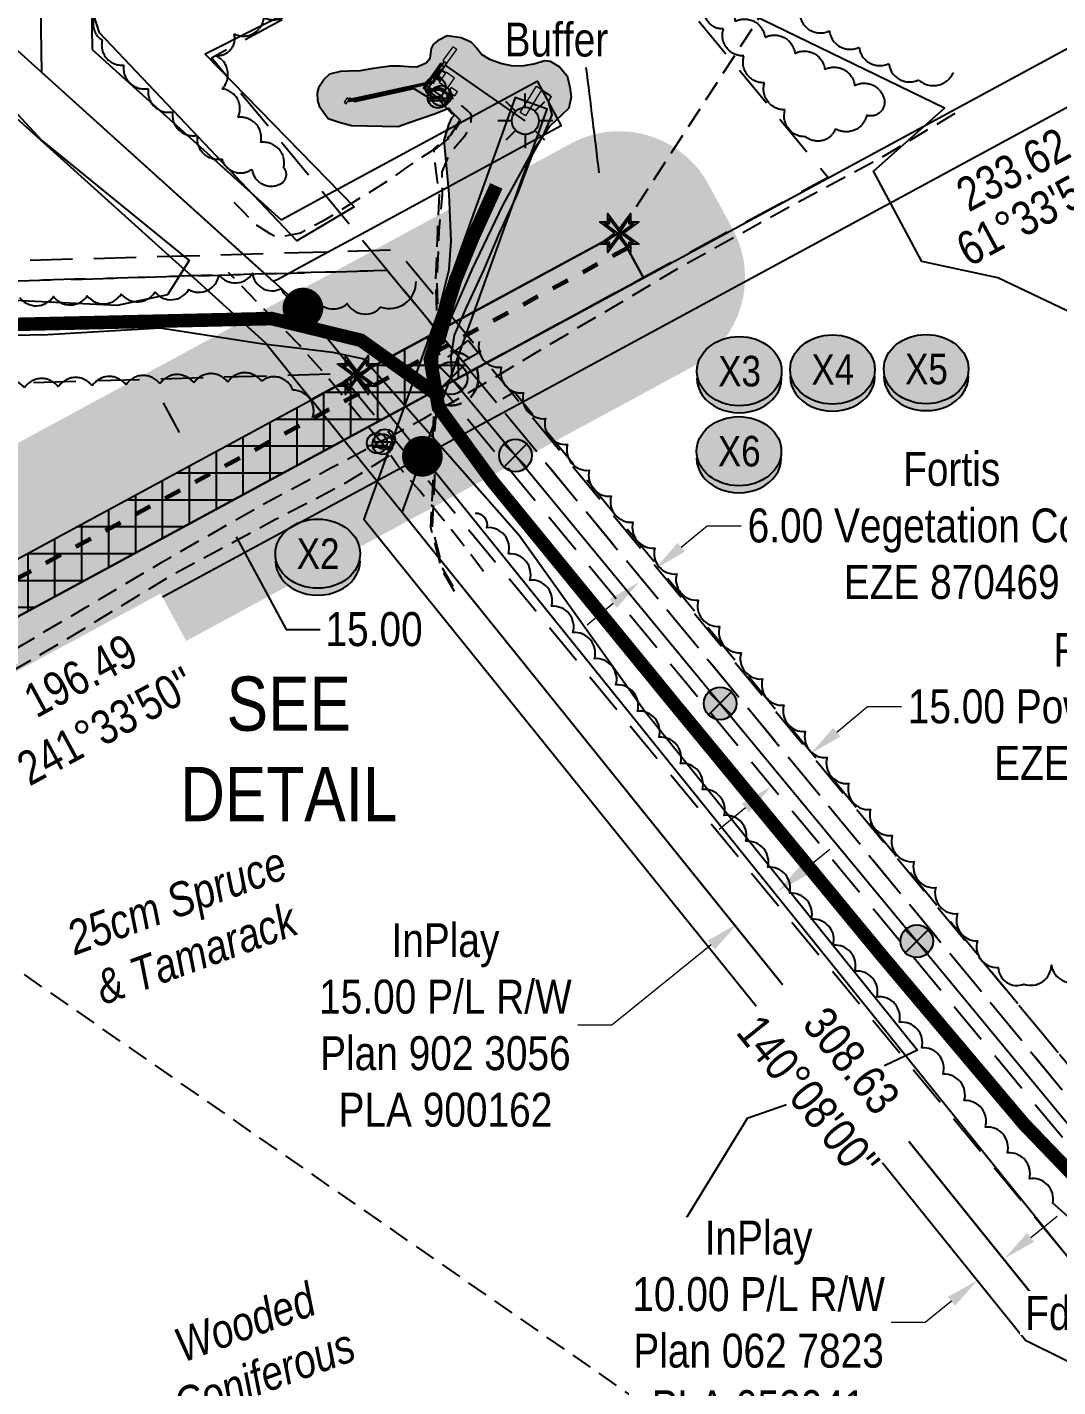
# Model space of a CAD drawing. Extents: x 618784 to 626680, y 5923025 to 5928252.
# Drawn here: x 623686 to 623990, y 5923766 to 5924166.9 of the extents above; entities that cross this region are included whole.
import ezdxf
from ezdxf.enums import TextEntityAlignment as Align

# ---------------------------------------------------------------- set-up
doc = ezdxf.new("R2010")
doc.units = 0
doc.header["$LTSCALE"] = 5
doc.header["$PDSIZE"] = 0.5
for name, pattern in [('0', [1, 1, 0]), ('DASHED4', [1.875, 1.25, -0.625]), ('foc-ACCESSROAD', [3.75, 2.5, -1.25]), ('foc-FLOWLINE', [3.75, 2.5, -1.25]), ('foc-PROPOSED-HP', [2, 1, -1]), ('foc-TIELINE', [1.875, 1.25, -0.625]), ('POWERLINE5', [7.8, 2.4, -0.6, 0.6, -0.6, 0.6, -0.6, 2.4]), ('UG_PIPE', [1.875, 1.25, -0.625])]:
    doc.linetypes.add(name, pattern=pattern)
doc.layers.get('Defpoints').update_dxf_attribs({"color": 9})
for name, color, linetype in [('AS-CABLE', 224, 'foc-CABLE'), ('AS-PIPE-AG', 44, 'Continuous'), ('AS-PIPE-UG', 44, 'UG_PIPE'), ('AS-POWER', 104, 'foc-POWER'), ('AS-POWER-EXISTING', 72, 'POWERLINE5'), ('AS-ROADS', 254, 'Continuous'), ('AS-SYMBOL', 7, 'Continuous'), ('C-AR', 13, 'foc-ACCESSROAD'), ('C-RW', 13, 'Continuous'), ('C-WS', 13, 'foc-ACCESSROAD'), ('C-WS-S', 13, 'Continuous'), ('DETAIL-T', 7, 'Continuous'), ('F-EZE', 190, 'foc-FLOWLINE'), ('F-RW', 190, 'Continuous'), ('L-BD', 7, 'Continuous'), ('L-MON', 1, 'Continuous'), ('L-TIE', 7, 'foc-TIELINE'), ('P-BUFFER-H 30m', 51, 'Continuous'), ('P-CROSSINGS', 250, 'Continuous'), ('P-FNC BUFFER-T', 40, 'Continuous'), ('P-PROPOSED', 10, 'Continuous'), ('P-PROPOSED-H', 21, 'Continuous'), ('P-TEMP-BLUE-BORE-H', 131, 'Continuous'), ('P-TEMP-NO CUT-H', 104, 'Continuous'), ('P-TXT', 4, 'Continuous'), ('T-BUSH', 110, '0'), ('T-BUSH-T', 110, 'Continuous'), ('WETLAND', 143, 'Continuous'), ('WETLAND-T', 146, 'Continuous')]:
    doc.layers.add(name, color=color, linetype=linetype)
for name, color, linetype, lineweight in [('AS-GENERAL', 48, 'Continuous', 18), ('C-RW-T', 13, 'Continuous', 9), ('F-EZE-T', 190, 'Continuous', 9), ('PROPOSED HP', 240, 'foc-PROPOSED-HP', 60)]:
    doc.layers.add(name, color=color, linetype=linetype, lineweight=lineweight)
doc.layers.add('P-EXISTINGDISPO', color=175, linetype='Continuous', plot=False)
doc.layers.add('P-POWER BUFFER', color=7, linetype='DASHED4', true_color=0x007000)
doc.layers.add('P-POWER BUFFER-H', color=7, linetype='0', true_color=0x8aff8a, transparency=0.7)
doc.styles.add('175L', font='ARIALN.TTF', dxfattribs={"height": 20})
doc.styles.add('80CG', font='ARIALN.TTF', dxfattribs={"height": 10})
doc.styles.add('80L', font='ARIALN.TTF', dxfattribs={"height": 10})
doc.styles.add('80LS', font='ARIALNI.TTF', dxfattribs={"height": 10})
doc.styles.add('Crossing', font='ARIALN.TTF', dxfattribs={"height": 10})
doc.styles.add('foc-LtypeFont', font='ARIALN.TTF', dxfattribs={"height": 7.35})
doc.linetypes.add('foc-CABLE', pattern='A,2,-1,["C",foc-LtypeFont,S=0.2,R=0,X=-0.625,Y=-0.75],-1.24,8', length=12.24)
doc.linetypes.add('foc-POWER', pattern='A,6,-1,["P",foc-LtypeFont,S=0.2,R=0,X=-0.625,Y=-0.75],-1.24,4', length=12.24)
doc.dimstyles.new('Compass 5 000', dxfattribs={"dimscale": 5, "dimtxt": 9, "dimasz": 2, "dimexe": 0.2, "dimexo": 0.0625, "dimgap": 0.5, "dimtad": 0, "dimtih": 1, "dimtoh": 1, "dimzin": 0, "dimdsep": 46, "dimtxsty": '80CG', "dimcen": 0.1, "dimse1": 1, "dimse2": 1, "dimclrd": 256, "dimclrt": 256, "dimaunit": 1, "dimadec": 4, "dimazin": 0, "dimtfac": 0.06, "dimtofl": 0, "dimtmove": 0, "dimatfit": 1, "dimfxl": 0.2, "dimtolj": 1, "dimtzin": 0, "dimlwd": -1, "dimarcsym": 0})

# ---------------------------------------------------------------- blocks, each defined once
blk = doc.blocks.new('*D392')
at = {"layer": 'C-RW-T', "transparency": 16777216}
for p, q in [((623981.98, 5923810.06), (623989.76, 5923816.34)), ((623958.61, 5923791.21), (623950.82, 5923784.93)), ((623950.82, 5923784.93), (623940.82, 5923784.93))]:
    blk.add_line(p, q, dxfattribs=at)
for points in [[(623980.93, 5923811.36), (623983.02, 5923808.77), (623974.19, 5923803.79)], [(623957.56, 5923792.51), (623959.65, 5923789.91), (623966.39, 5923797.49)]]:
    blk.add_solid(points, dxfattribs=at)
at = {"layer": 'Defpoints', "color": 0, "transparency": 16777216}
for p in [(623885.25, 5923914.06), (623877.44, 5923907.77), (623966.39, 5923797.49)]:
    blk.add_point(p, dxfattribs=at)
at = {"layer": 'C-RW-T', "transparency": 16777216, "insert": (623901.74, 5923784.93), "char_height": 10, "attachment_point": 5, "style": '80CG', "bg_fill": 3, "box_fill_scale": 1.1, "bg_fill_color": 256, "bg_fill_true_color": 13158600, "bg_fill_transparency": 0}
blk.add_mtext('\\A1;InPlay\\P10.00 P/L R/W\\PPlan 062 7823\\PPLA 052041', dxfattribs=at)
blk = doc.blocks.new('*D395')
at = {"layer": 'Defpoints', "color": 0, "transparency": 16777216}
for p in [(623917.1, 5923952.69), (623948.21, 5923915.13), (623936.65, 5923905.55)]:
    blk.add_point(p, dxfattribs=at)
at = {"layer": 'F-EZE-T', "transparency": 16777216}
for p, q in [((623924.8, 5923959.07), (623933.89, 5923966.59)), ((623933.89, 5923966.59), (623943.89, 5923966.59)), ((623897.84, 5923936.74), (623890.14, 5923930.36))]:
    blk.add_line(p, q, dxfattribs=at)
for points in [[(623923.74, 5923960.35), (623925.87, 5923957.79), (623917.1, 5923952.69)], [(623896.78, 5923938.02), (623898.9, 5923935.46), (623905.54, 5923943.12)]]:
    blk.add_solid(points, dxfattribs=at)
at = {"layer": 'F-EZE-T', "transparency": 16777216, "insert": (624003.03, 5923966.59), "char_height": 10, "attachment_point": 5, "style": '80CG'}
blk.add_mtext('\\A1;Fortis\\P15.00 Power Line R/W\\PEZE 050144', dxfattribs=at)
blk = doc.blocks.new('*D398')
at = {"layer": 'C-RW-T', "transparency": 16777216}
for p, q in [((623914.98, 5923918.24), (623922.76, 5923924.52)), ((623887.78, 5923896.3), (623858.47, 5923872.65)), ((623858.47, 5923872.65), (623848.47, 5923872.65))]:
    blk.add_line(p, q, dxfattribs=at)
for points in [[(623913.93, 5923919.54), (623916.03, 5923916.94), (623907.2, 5923911.96)], [(623886.73, 5923897.59), (623888.83, 5923895), (623895.56, 5923902.58)]]:
    blk.add_solid(points, dxfattribs=at)
at = {"layer": 'Defpoints', "color": 0, "transparency": 16777216}
for p in [(623895.56, 5923902.58), (623982.64, 5923818.45), (623971.01, 5923809.06)]:
    blk.add_point(p, dxfattribs=at)
at = {"layer": 'C-RW-T', "transparency": 16777216, "insert": (623809.38, 5923872.65), "char_height": 10, "attachment_point": 5, "style": '80CG', "bg_fill": 3, "box_fill_scale": 1.1, "bg_fill_color": 256, "bg_fill_true_color": 13158600, "bg_fill_transparency": 0}
blk.add_mtext('\\A1;InPlay\\P15.00 P/L R/W^JPlan 902 3056\\PPLA 900162', dxfattribs=at)
blk = doc.blocks.new('GAS')
h = blk.add_hatch(color=255)
h.dxf.hatch_style = 1
edge = h.paths.add_edge_path()
edge.add_arc((0, 0), 0.9, 0, 360)
for p, q in [((0, 0.808), (0, 1.616)), ((-0.571, 0.571), (-1.142, 1.142)), ((0.571, 0.571), (1.142, 1.142)), ((-0.808, 0), (-1.616, 0)), ((1.616, 0), (0.808, 0)), ((-0.571, -0.571), (-1.142, -1.142)), ((1.142, -1.142), (0.571, -0.571)), ((0, -0.808), (0, -1.616))]:
    blk.add_line(p, q)
blk.add_circle((0, 0), 0.8)
blk = doc.blocks.new('POWERPOLE')
h = blk.add_hatch(color=255)
edge = h.paths.add_edge_path()
edge.add_arc((0, 0), 0.96, 0, 360)
at = {"linetype": 'Continuous'}
for p, q in [((0.679, -0.679), (-0.679, 0.679)), ((-0.679, -0.679), (0.679, 0.679))]:
    blk.add_line(p, q, dxfattribs=at)
blk.add_circle((0, 0), 0.96, dxfattribs=at)
blk = doc.blocks.new('RISER')
h = blk.add_hatch(color=255)
h.dxf.hatch_style = 1
edge = h.paths.add_edge_path()
edge.add_arc((0, 0), 0.7, 0, 360)
blk.add_hatch(color=48).paths.add_polyline_path([(0.581, -0.15), (-0.581, -0.15, 0.774597)])
at = {"color": 48}
blk.add_line((-0.581, -0.15), (0.581, -0.15), dxfattribs=at)
blk.add_circle((0, 0), 0.6, dxfattribs=at)
blk = doc.blocks.new('fdia')
at = {"color": 255, "const_width": 1}
blk.add_lwpolyline([(-0.5, 0, 1), (0.5, 0, 1)], format="xyb", close=True, dxfattribs=at)
blk = doc.blocks.new('Fdiaa')
blk.add_blockref('fdia', (0, 0))
blk = doc.blocks.new('fdib')
at = {"color": 1, "const_width": 1.6}
blk.add_lwpolyline([(-0.4, 0, 1), (0.4, 0, 1)], format="xyb", close=True, dxfattribs=at)
at = {"color": 1}
blk.add_circle((0, 0), 0.8, dxfattribs=at)
blk = doc.blocks.new('Fdibb')
blk.add_blockref('fdib', (0, 0))
blk = doc.blocks.new('fdicc')
for name in ['Fdibb', 'Fdiaa']:
    blk.add_blockref(name, (0, 0))
blk = doc.blocks.new('FDI')
blk.add_blockref('fdicc', (0, 0))
blk = doc.blocks.new('*D519')
at = {"layer": 'C-RW-T', "transparency": 16777216}
for p, q in [((624030.25, 5924208.88), (624020.25, 5924208.88)), ((624037.14, 5924196.15), (624030.25, 5924208.88)), ((624053.92, 5924165.17), (624058.68, 5924156.38))]:
    blk.add_line(p, q, dxfattribs=at)
at = {"layer": 'C-RW-T', "linetype": 'Continuous', "transparency": 16777216}
for points in [[(624038.61, 5924196.95), (624035.68, 5924195.36), (624041.91, 5924187.36)], [(624055.39, 5924165.96), (624052.46, 5924164.38), (624049.16, 5924173.96)]]:
    blk.add_solid(points, dxfattribs=at)
at = {"layer": 'Defpoints', "color": 0, "linetype": 'Continuous', "transparency": 16777216}
for p in [(624041.91, 5924187.36), (624018.85, 5924174.87), (624026.1, 5924161.48)]:
    blk.add_point(p, dxfattribs=at)
at = {"layer": 'C-RW-T', "linetype": 'Continuous', "transparency": 16777216, "insert": (623981.17, 5924208.88), "char_height": 10, "attachment_point": 5, "style": '80CG', "bg_fill": 3, "box_fill_scale": 1.1, "bg_fill_color": 256, "bg_fill_true_color": 13158600, "bg_fill_transparency": 0}
blk.add_mtext('\\A1;InPlay\\P15.24 P/L R/W\\PPlan 2569 TR\\PPLA 4707', dxfattribs=at)
blk = doc.blocks.new('TEMP')
h = blk.add_hatch(color=255)
h.dxf.hatch_style = 1
h.paths.add_polyline_path([(0, 0.251), (-0.666, 1.152), (-0.666, 0.666), (-1.152, 0.666), (-0.251, 0), (-1.152, -0.666), (-0.666, -0.666), (-0.666, -1.152), (0, -0.251), (0.666, -1.152), (0.666, -0.666), (1.152, -0.666), (0.251, 0), (1.152, 0.666), (0.666, 0.666), (0.666, 1.152)])
h.paths.add_polyline_path([(0.566, 0.849), (0.566, 0.566), (0.849, 0.566), (0.083, 0), (0.849, -0.566), (0.566, -0.566), (0.566, -0.849), (0, -0.083), (-0.566, -0.849), (-0.566, -0.566), (-0.849, -0.566), (-0.083, 0), (-0.849, 0.566), (-0.566, 0.566), (-0.566, 0.849), (0, 0.083)], flags=16)
h = blk.add_hatch(color=1)
h.dxf.hatch_style = 1
h.paths.add_polyline_path([(0, 0.083), (-0.566, 0.849), (-0.566, 0.566), (-0.849, 0.566), (-0.083, 0), (-0.849, -0.566), (-0.566, -0.566), (-0.566, -0.849), (0, -0.083), (0.566, -0.849), (0.566, -0.566), (0.849, -0.566), (0.083, 0), (0.849, 0.566), (0.566, 0.566), (0.566, 0.849)])
at = {"color": 1}
for p, q in [((-0.083, 0), (0.083, 0)), ((0, 0.083), (0, -0.083))]:
    blk.add_line(p, q, dxfattribs=at)
at = {"color": 255, "flags": 128}
blk.add_lwpolyline([(-0.251, 0), (-1.152, 0.666), (-0.666, 0.666), (-0.666, 1.152), (0, 0.251), (0.666, 1.152), (0.666, 0.666), (1.152, 0.666), (0.251, 0), (1.152, -0.666), (0.666, -0.666), (0.666, -1.152), (0, -0.251), (-0.666, -1.152), (-0.666, -0.666), (-1.152, -0.666)], close=True, dxfattribs=at)
at = {"color": 1, "flags": 128}
blk.add_lwpolyline([(-0.083, 0), (-0.849, 0.566), (-0.566, 0.566), (-0.566, 0.849), (0, 0.083), (0.566, 0.849), (0.566, 0.566), (0.849, 0.566), (0.083, 0), (0.849, -0.566), (0.566, -0.566), (0.566, -0.849), (0, -0.083), (-0.566, -0.849), (-0.566, -0.566), (-0.849, -0.566)], close=True, dxfattribs=at)
blk = doc.blocks.new('*D538')
at = {"layer": 'Defpoints', "color": 0, "transparency": 16777216}
for p in [(623868.87, 5924010.02), (623864.24, 5924006.2), (623871.21, 5924007.19)]:
    blk.add_point(p, dxfattribs=at)
at = {"layer": 'F-EZE-T', "transparency": 16777216}
for p, q in [((623878.91, 5924013.56), (623886.62, 5924019.94)), ((623886.62, 5924019.94), (623896.62, 5924019.94)), ((623858.87, 5923996.99), (623851.17, 5923990.62))]:
    blk.add_line(p, q, dxfattribs=at)
for points in [[(623877.85, 5924014.85), (623879.98, 5924012.28), (623871.21, 5924007.19)], [(623857.81, 5923998.28), (623859.94, 5923995.71), (623866.58, 5924003.36)]]:
    blk.add_solid(points, dxfattribs=at)
at = {"layer": 'F-EZE-T', "transparency": 16777216, "insert": (623958.69, 5924019.94), "char_height": 10, "attachment_point": 5, "style": '80CG'}
blk.add_mtext('\\A1;Fortis\\P6.00 Vegetation Control\\PEZE 870469', dxfattribs=at)
blk = doc.blocks.new('*D560')
at = {"layer": 'Defpoints', "color": 0, "transparency": 16777216}
for p in [(623741.63, 5924041.81), (623748.77, 5924028.63), (623742.87, 5924025.43)]:
    blk.add_point(p, dxfattribs=at)
at = {"layer": 'P-TXT', "transparency": 16777216}
for p, q in [((623730.97, 5924047.41), (623726.21, 5924056.21)), ((623747.63, 5924016.64), (623762.4, 5923989.37)), ((623762.4, 5923989.37), (623772.4, 5923989.37))]:
    blk.add_line(p, q, dxfattribs=at)
for points in [[(623732.44, 5924048.21), (623729.5, 5924046.62), (623735.73, 5924038.62)], [(623749.1, 5924017.43), (623746.17, 5924015.85), (623742.87, 5924025.43)]]:
    blk.add_solid(points, dxfattribs=at)
at = {"layer": 'P-TXT', "transparency": 16777216, "insert": (623788.34, 5923989.37), "char_height": 10, "attachment_point": 5, "style": '80CG'}
blk.add_mtext('\\A1;15.00', dxfattribs=at)
blk = doc.blocks.new('xing2')
h = blk.add_hatch(color=50)
h.dxf.hatch_style = 1
edge = h.paths.add_edge_path()
edge.add_ellipse((0, 0), major_axis=(-12.5, 0), ratio=0.816297, start_angle=0, end_angle=360)
h = blk.add_hatch(color=250)
h.dxf.hatch_style = 1
edge = h.paths.add_edge_path()
edge.add_ellipse((0, -2.05), major_axis=(-12.5, 0), ratio=0.816297, start_angle=0, end_angle=180)
edge.add_line((12.5, -2.05), (12.5, 0))
edge.add_ellipse((0, 0), major_axis=(-12.5, 0), ratio=0.816297, start_angle=0, end_angle=180, ccw=False)
edge.add_line((-12.5, 0), (-12.5, -2.05))
at = {"color": 250}
blk.add_ellipse((0, 0), major_axis=(-12.5, 0), ratio=0.816297, dxfattribs=at)
blk.add_ellipse((0, -2.05), major_axis=(-12.5, 0), ratio=0.816297, start_param=0, end_param=3.141593, dxfattribs=at)
at = {"color": 250, "style": 'Crossing'}
blk.add_attdef('CROSSING', text='', height=9, dxfattribs=at).set_placement((0.09, 0.02), align=Align.MIDDLE_CENTER)
at = {"color": 250, "style": 'Crossing', "flags": 1}
for tag, p in [('OWNER', (0.09, -12.49)), ('DESCRIPTION', (0.09, -25.77)), ('LOCATION', (0.09, -39.3)), ('DWG_REF', (0.09, -52.84))]:
    blk.add_attdef(tag, text='', height=9, dxfattribs=at).set_placement(p, align=Align.MIDDLE_CENTER)

msp = doc.modelspace()

# ---------------------------------------------------------------- hatches: boundary and pattern name
at = {"layer": 'AS-ROADS'}
h = msp.add_hatch(color=256, dxfattribs=at)
h.dxf.hatch_style = 1
h.paths.add_polyline_path([(623805.331, 5924074.8), (623807.753, 5924084.481), (623810.454, 5924095.465), (623811.108, 5924103.981), (623810.456, 5924117.664), (623808.967, 5924133.603), (623810.364, 5924138.164), (623811.296, 5924140.212), (623811.935, 5924140.926), (623810.357, 5924143.006), (623806.194, 5924141.254), (623798.707, 5924138.736), (623795.465, 5924137.528), (623781.68, 5924137.901), (623778.048, 5924138.832), (623774.788, 5924139.949), (623773.391, 5924141.81), (623772.366, 5924143.393), (623771.714, 5924145.348), (623771.621, 5924147.582), (623772.18, 5924149.443), (623773.484, 5924151.491), (623775.254, 5924153.167), (623778.513, 5924154.004), (623780.842, 5924154.098), (623784.381, 5924154.191), (623788.2, 5924154.842), (623793.043, 5924155.587), (623796.024, 5924155.587), (623798.539, 5924155.308), (623800.96, 5924155.215), (623803.662, 5924156.425), (623804.872, 5924157.821), (623805.245, 5924160.614), (623805.897, 5924161.824), (623807.667, 5924163.313), (623809.902, 5924164.523), (623814, 5924163.872), (623816.888, 5924162.661), (623818.657, 5924160.8), (623820.148, 5924158.938), (623822.383, 5924157.542), (623826.015, 5924156.239), (623828.81, 5924155.68), (623831.976, 5924155.587), (623835.423, 5924156.145), (623838.683, 5924157.169), (623840.266, 5924156.89), (623843.06, 5924155.215), (623845.296, 5924152.608), (623846.041, 5924149.257), (623846.506, 5924146.371), (623845.761, 5924143.02), (623843.526, 5924140.879), (623840.266, 5924137.901), (623834.491, 5924129.392), (623826.201, 5924114.405), (623817.253, 5924095.651), (623810.919, 5924081.037), (623808.684, 5924073.59)])
at = {"layer": 'P-BUFFER-H 30m'}
h = msp.add_hatch(color=256, dxfattribs=at)
h.dxf.hatch_style = 1
edge = h.paths.add_edge_path()
edge.add_line((623601.175, 5923999.86), (623846.353, 5924132.625))
edge.add_arc((623860.633, 5924106.253), 29.99, 28.40545, 118.43576, ccw=False)
edge.add_line((623887.012, 5924120.52), (623894.145, 5924107.33))
edge.add_arc((623867.766, 5924093.064), 29.99, -61.56424, 28.40545, ccw=False)
edge.add_line((623882.046, 5924066.692), (623606.444, 5923917.452))
edge.add_arc((623592.164, 5923943.824), 29.99, 208.43576, 298.43576, ccw=False)
edge.add_line((623565.793, 5923929.544), (623558.652, 5923942.729))
edge.add_arc((623585.024, 5923957.01), 29.99, 118.43576, 208.43576, ccw=False)
edge.add_line((623570.744, 5923983.381), (623601.175, 5923999.86))
at = {"layer": 'P-POWER BUFFER-H'}
h = msp.add_hatch(color=256, dxfattribs=at)
h.dxf.hatch_style = 1
edge = h.paths.add_edge_path()
edge.add_arc((623811.07, 5924063.398), 7.997, 0, 360)
at = {"layer": 'P-PROPOSED-H'}
h = msp.add_hatch(color=256, dxfattribs=at)
h.dxf.hatch_style = 1
h.paths.add_polyline_path([(623615.455, 5923973.489), (623860.633, 5924106.253), (623867.766, 5924093.064), (623592.164, 5923943.824), (623585.024, 5923957.01)])
at = {"layer": 'P-TEMP-BLUE-BORE-H'}
h = msp.add_hatch(color=256, dxfattribs=at)
h.dxf.hatch_style = 1
h.paths.add_polyline_path([(623632.388, 5923965.609), (623632.261, 5923970.037), (623607.785, 5923969.335), (623615.455, 5923973.489), (623807.095, 5924077.262), (623816.828, 5924065.499)])
at = {"layer": 'P-TEMP-NO CUT-H', "ltscale": 2}
h = msp.add_hatch(dxfattribs=at)
h.set_pattern_fill('ANSI37', color=256, scale=2.498469, angle=45)
h.set_pattern_definition([(90, (212.678, 2019.71), (-7.932638143, 1e-15), []), (180, (212.678, 2019.71), (-1e-15, -7.932638143), [])])
h.paths.add_polyline_path([(623632.388, 5923965.609), (623632.261, 5923970.037), (623607.785, 5923969.335), (623615.455, 5923973.489), (623807.095, 5924077.262), (623816.828, 5924065.499)])

# ---------------------------------------------------------------- linework, layer by layer
at = {"layer": 'AS-CABLE', "flags": 128}
for points in [[(623811.323, 5924063.722), (623811.095, 5924069.59), (623812.041, 5924076.142), (623815.634, 5924084.285), (623820.693, 5924095.253), (623825.291, 5924106.213), (623830.73, 5924117.944), (623834.948, 5924129.2), (623838.348, 5924135.132), (623840.837, 5924141.096), (623839.814, 5924145.105)], [(623840.364, 5924146.723), (623837.672, 5924148.409)]]:
    msp.add_lwpolyline(points, dxfattribs=at)
at = {"layer": 'AS-CABLE', "const_width": 0.5, "flags": 128}
msp.add_lwpolyline([(623839.814, 5924145.105), (623840.64, 5924146.7)], dxfattribs=at)
at = {"layer": 'AS-GENERAL'}
for points in [[(623809.831, 5924156.304), (623812.709, 5924160.331), (623811.545, 5924161.163), (623808.667, 5924157.136)], [(623809.635, 5924153.7), (623807.524, 5924150.747), (623809.968, 5924149.001), (623812.078, 5924151.954)], [(623811.121, 5924149.189), (623810.269, 5924147.998), (623812.133, 5924146.667), (623812.984, 5924147.858)], [(623836.213, 5924149.54), (623837.774, 5924148.582), (623832.995, 5924140.793), (623831.435, 5924141.751)], [(623780.1, 5924144.37), (623781.031, 5924145.672), (623780.414, 5924146.113), (623779.483, 5924144.811)], [(623811.578, 5924146.597), (623810.95, 5924145.718), (623809.72, 5924146.597), (623810.348, 5924147.476)]]:
    msp.add_lwpolyline(points, close=True, dxfattribs=at)
at = {"layer": 'AS-PIPE-AG', "flags": 128}
for points in [[(623809.063, 5924156.775), (623807.432, 5924154.522), (623805.905, 5924152.353), (623805.728, 5924152.49)], [(623809.831, 5924156.304), (623806.132, 5924151.023), (623780.766, 5924145.52)], [(623806.949, 5924146.264), (623802.953, 5924149.085), (623807.975, 5924156.21), (623808.452, 5924156.292)], [(623807.932, 5924146.827), (623803.8, 5924149.799), (623808.452, 5924156.292)], [(623803.855, 5924148.448), (623808.07, 5924154.362)], [(623805.531, 5924152.215), (623805.97, 5924151.901), (623807.865, 5924154.494)], [(623808.299, 5924151.824), (623806.16, 5924153.636)], [(623807.015, 5924154.849), (623807.432, 5924154.522)], [(623807.865, 5924154.494), (623809.394, 5924153.363)], [(623809.505, 5924153.518), (623808.029, 5924154.592)], [(623808.279, 5924155.692), (623809.021, 5924155.147)], [(623832.943, 5924139.331), (623809.479, 5924155.614)], [(623805.058, 5924150.318), (623780.992, 5924144.994), (623780.781, 5924145.285)], [(623780.86, 5924145.263), (623806.07, 5924150.759)], [(623780.957, 5924146.122), (623782.709, 5924145.009), (623800.091, 5924148.861), (623806.144, 5924145.105)], [(623803.296, 5924148.843), (623803.888, 5924149.735)], [(623805.764, 5924150.344), (623806.07, 5924150.759)], [(623806.732, 5924151.879), (623807.76, 5924151.077)], [(623807.669, 5924150.948), (623807.559, 5924151.034), (623807.742, 5924151.372), (623806.826, 5924152.013)], [(623789.274, 5924044.353), (623791.516, 5924045.408)], [(623790.395, 5924044.836), (623790.902, 5924043.969)]]:
    msp.add_lwpolyline(points, dxfattribs=at)
at = {"layer": 'AS-PIPE-UG', "flags": 128}
for points in [[(623806.441, 5924149.267), (623809.468, 5924147.442), (623811.831, 5924145.642), (623815.839, 5924142.381), (623816.644, 5924141.548), (623816.996, 5924140.906), (623816.846, 5924138.455), (623815.866, 5924136.17), (623814.866, 5924134.572), (623810.546, 5924129.57), (623808.287, 5924124.313), (623808.456, 5924117.585), (623807.473, 5924106.845), (623806.857, 5924091.393), (623807.223, 5924079.606), (623806.925, 5924067.405), (623807.048, 5924059.968), (623806.186, 5924047.909), (623806.166, 5924033.83), (623805.413, 5924019.334), (623808.566, 5924007.328), (623812.35, 5924000.648)], [(623807.153, 5924146.109), (623809.264, 5924143.536), (623811.192, 5924141.627), (623813.479, 5924139.254), (623810.986, 5924135.251), (623806.354, 5924131.512), (623805.228, 5924130.348), (623801.36, 5924127.928), (623797.256, 5924125.113), (623792.076, 5924121.395), (623784.727, 5924116.873), (623777.878, 5924112.518), (623773.054, 5924109.638), (623766.655, 5924106.237), (623761.933, 5924105.281), (623759.628, 5924105.044), (623757.746, 5924105.96), (623753.638, 5924108.562), (623749.847, 5924112.451), (623745.541, 5924116.909)], [(623812.033, 5924000.493), (623808.219, 5924007.213), (623805.031, 5924019.385), (623805.815, 5924033.841), (623805.722, 5924047.721), (623806.515, 5924059.983), (623806.645, 5924067.55), (623806.978, 5924079.695), (623806.547, 5924091.403), (623807.106, 5924106.889), (623807.642, 5924117.792), (623806.617, 5924124.354), (623806.052, 5924130.729), (623811.097, 5924134.738), (623813.921, 5924139.333), (623811.383, 5924141.897), (623809.708, 5924143.828), (623808.778, 5924145.923), (623808.114, 5924146.737)], [(623791.577, 5924045.393), (623803.039, 5924051.578), (623822.446, 5924062.814), (623837.692, 5924071.938), (623858.974, 5924084.502), (623878.381, 5924096.053), (623907.38, 5924112.125), (623937.266, 5924128.142), (623960.883, 5924142.239)], [(623790.902, 5924043.969), (623784.845, 5924051.142), (623774.143, 5924064.352), (623766.369, 5924073.128), (623745.372, 5924094.612)], [(623617.411, 5923947.36), (623618.777, 5923948.708), (623623.217, 5923950.238), (623628.269, 5923952.94), (623633.732, 5923955.924), (623641.559, 5923960.218), (623646.756, 5923963.095), (623667.661, 5923974.766), (623703.759, 5923996.102), (623725.775, 5924009.209), (623756.031, 5924026.494), (623775.606, 5924036.966), (623789.214, 5924044.218)], [(623792.792, 5924040.551), (623779.177, 5924032.004), (623759.116, 5924021.622), (623728.135, 5924005.026), (623700.722, 5923988.258), (623669.753, 5923970.001), (623649.286, 5923958.951), (623642.786, 5923955.605), (623635.471, 5923952.15), (623629.442, 5923949.733), (623623.808, 5923947.855), (623620.274, 5923946.442), (623618.016, 5923945.77)], [(623820.606, 5924006.469), (623813.751, 5924015.517), (623807.173, 5924023.626), (623801.724, 5924030.281), (623795.483, 5924037.518), (623790.926, 5924043.864)]]:
    msp.add_lwpolyline(points, dxfattribs=at)
at = {"layer": 'AS-POWER', "flags": 128}
msp.add_lwpolyline([(623811.07, 5924063.398), (623830.031, 5924040.641), (623890.402, 5923967.511), (623948.374, 5923897.414), (624007.347, 5923826.064), (624031.052, 5923807.657), (624101.48, 5923773.163), (624101.486, 5923773.159), (624100.548, 5923791.188), (624100.133, 5923806.5), (624097.891, 5923897.828)], dxfattribs=at)
at = {"layer": 'AS-ROADS', "flags": 128}
msp.add_lwpolyline([(623805.331, 5924074.8), (623807.753, 5924084.481), (623810.454, 5924095.465), (623811.108, 5924103.981), (623810.456, 5924117.664), (623808.967, 5924133.603), (623810.364, 5924138.164), (623811.296, 5924140.212), (623811.935, 5924140.926), (623810.357, 5924143.006), (623806.194, 5924141.254), (623798.707, 5924138.736), (623795.465, 5924137.528), (623781.68, 5924137.901), (623778.048, 5924138.832), (623774.788, 5924139.949), (623773.391, 5924141.81), (623772.366, 5924143.393), (623771.714, 5924145.348), (623771.621, 5924147.582), (623772.18, 5924149.443), (623773.484, 5924151.491), (623775.254, 5924153.167), (623778.513, 5924154.004), (623780.842, 5924154.098), (623784.381, 5924154.191), (623788.2, 5924154.842), (623793.043, 5924155.587), (623796.024, 5924155.587), (623798.539, 5924155.308), (623800.96, 5924155.215), (623803.662, 5924156.425), (623804.872, 5924157.821), (623805.245, 5924160.614), (623805.897, 5924161.824), (623807.667, 5924163.313), (623809.902, 5924164.523), (623814, 5924163.872), (623816.888, 5924162.661), (623818.657, 5924160.8), (623820.148, 5924158.938), (623822.383, 5924157.542), (623826.015, 5924156.239), (623828.81, 5924155.68), (623831.976, 5924155.587), (623835.423, 5924156.145), (623838.683, 5924157.169), (623840.266, 5924156.89), (623843.06, 5924155.215), (623845.296, 5924152.608), (623846.041, 5924149.257), (623846.506, 5924146.371), (623845.761, 5924143.02), (623843.526, 5924140.879), (623840.266, 5924137.901), (623834.491, 5924129.392), (623826.201, 5924114.405), (623817.253, 5924095.651), (623810.919, 5924081.037), (623808.684, 5924073.59)], close=True, dxfattribs=at)
at = {"layer": 'AS-ROADS', "const_width": 3.999, "flags": 128}
for points in [[(624086.509, 5923823.961), (624090.19, 5923770.262), (624067.786, 5923779.668), (624026.856, 5923801.596), (624001.992, 5923820.638), (623979.974, 5923843.507), (623938.099, 5923893.155), (623877.068, 5923967.18), (623823.207, 5924033.063), (623807.33, 5924054.846), (623804.945, 5924068.97), (623812.481, 5924092.716), (623817.636, 5924105.287), (623824.394, 5924120.151)], [(623574.086, 5923940.832), (623573.17, 5923956.101), (623569.173, 5924053.068), (623573.637, 5924068.898), (623590.576, 5924076.628), (623600.539, 5924077.449), (623758.136, 5924081.013), (623784.502, 5924074.602), (623806.67, 5924058.754)]]:
    msp.add_lwpolyline(points, dxfattribs=at)
at = {"layer": 'C-AR', "flags": 128}
msp.add_lwpolyline([(623554.265, 5923955.798), (623550.486, 5924088.353), (623792.201, 5924095.243), (623816.827, 5924065.48), (624015.378, 5923824.356), (624073.081, 5923795.781), (624073.937, 5923761.691), (623996.197, 5923800.188), (623793.56, 5924046.275), (623778.343, 5924064.666), (623581.503, 5924059.055), (623584.422, 5923956.663)], close=True, dxfattribs=at)
at = {"layer": 'C-RW', "flags": 128}
for points in [[(623705.235, 5924160.344), (623760.904, 5924110.138), (623772.882, 5924116.631), (623836.414, 5924151.035), (623843.548, 5924137.845), (623837.152, 5924134.381), (623823.992, 5924127.254), (623782.636, 5924104.856), (623771.86, 5924099.018), (623760.129, 5924092.664), (623758.729, 5924091.907), (623758.729, 5924091.907), (623751.512, 5924098.417), (623690.34, 5924153.585), (623686.562, 5924405.255), (623701.547, 5924405.699), (623705.235, 5924160.344)], [(624063.455, 5924176.344), (624053.002, 5924176.045), (623629.85, 5923946.906), (623622.596, 5923960.303), (624048.888, 5924191.142), (624062.769, 5924191.566), (624063.063, 5924191.573)]]:
    msp.add_lwpolyline(points, close=True, dxfattribs=at)
msp.add_lwpolyline([(624074.372, 5923744.369), (623986.852, 5923787.739), (623796.634, 5924023.801), (623839.36, 5924142.815), (623829.936, 5924146.199), (623785.311, 5924021.894), (623980.435, 5923779.744), (624074.656, 5923733.053)], dxfattribs=at)
at = {"layer": 'C-WS', "flags": 128}
msp.add_lwpolyline([(623816.828, 5924065.499), (623740.356, 5924157.922), (623845.807, 5924215.024), (623922.278, 5924122.601)], close=True, dxfattribs=at)
at = {"layer": 'F-EZE', "flags": 128}
for points in [[(623819.152, 5924072.08), (623819.815, 5924071.278), (623814.531, 5924068.256), (623792.201, 5924095.243), (623576.272, 5924089.088), (623576.152, 5924095.085), (623794.956, 5924101.322)], [(624073.157, 5923792.76), (624073.417, 5923782.397), (624014.965, 5923810.98), (623815.873, 5924051.401), (623810.04, 5924058.445), (623805.97, 5924063.361), (623804.555, 5924065.07), (623811.08, 5924070.472), (623815.722, 5924074.289), (623816.114, 5924074.643), (623819.174, 5924070.947), (623829.12, 5924058.936), (624015.451, 5923833.924), (624036.75, 5923817.29), (624037.65, 5923816.762), (624072.991, 5923799.369), (624073.157, 5923792.76)], [(624073.081, 5923795.781), (624072.911, 5923802.558), (624019.191, 5923829.16), (623829.71, 5924059.271), (623824.418, 5924056.262), (624015.378, 5923824.356)]]:
    msp.add_lwpolyline(points, close=True, dxfattribs=at)
at = {"layer": 'F-RW', "linetype": 'Continuous', "flags": 128}
msp.add_lwpolyline([(623311.722, 5924326.36), (623544.128, 5924265.276), (623729.807, 5924097.827), (623736.256, 5924092.011), (623756.356, 5924073.886), (623790.918, 5924030.994), (623986.852, 5923787.739), (624067.209, 5923747.919), (624074.372, 5923744.369), (624073.992, 5923759.487), (624073.934, 5923761.791), (624018.358, 5923789.237), (623996.197, 5923800.188), (623802.594, 5924040.402), (623767.367, 5924084.119), (623758.35, 5924092.25), (623757.902, 5924092.652), (623751.454, 5924098.468), (623689.36, 5924154.469), (623551.463, 5924278.85), (623313.555, 5924341.382)], dxfattribs=at)
at = {"layer": 'L-TIE', "flags": 128}
msp.add_lwpolyline([(623860.633, 5924106.253), (624062.182, 5924415.898)], dxfattribs=at)
at = {"layer": 'P-EXISTINGDISPO', "flags": 128}
msp.add_lwpolyline([(623779.442, 5924045.236), (623867.766, 5924093.064), (623860.633, 5924106.253), (623769.875, 5924057.108)], close=True, dxfattribs=at)
at = {"layer": 'P-POWER BUFFER', "linetype": 'DASHED4', "lineweight": 30}
msp.add_circle((623811.07, 5924063.398), 7.997, dxfattribs=at)
at = {"layer": 'P-PROPOSED', "flags": 128}
msp.add_lwpolyline([(623615.455, 5923973.489), (623860.633, 5924106.253), (623867.766, 5924093.064), (623592.164, 5923943.824), (623585.024, 5923957.01)], close=True, dxfattribs=at)
at = {"layer": 'PROPOSED HP', "flags": 128}
msp.add_lwpolyline([(623863.053, 5924101.778), (623587.446, 5923952.536)], dxfattribs=at)
at = {"layer": 'T-BUSH', "flags": 128}
for points in [[(623816.708, 5924227.404, 0.5205671), (623825.075, 5924221.933, 0.5205671), (623833.442, 5924216.462, 0.5205671), (623842.503, 5924218.623, 0.5205671), (623850.488, 5924217.384, 0.5205671), (623856.926, 5924209.737, 0.5205671), (623863.364, 5924202.089, 0.5205671), (623870.103, 5924194.808, 0.5205671), (623878.86, 5924189.987, 0.5205671), (623887.617, 5924185.166, 0.5205671), (623896.374, 5924180.345, 0.5205671), (623905.132, 5924175.524, 0.5205671), (623913.889, 5924170.703, 0.5205671), (623922.646, 5924165.882, 0.5205671), (623931.404, 5924161.061, 0.5205671), (623940.161, 5924156.24, 0.5205671), (623948.918, 5924151.419, 0.5205671), (623959.194, 5924153.615, 0.5205671)], [(623707.254, 5924213.048, 0.5205671), (623707.438, 5924203.053, 0.5205671), (623707.623, 5924193.058, 0.5205671), (623707.807, 5924183.063, 0.5205671), (623707.991, 5924173.068, 0.5205671), (623708.176, 5924163.073, 0.5205671), (623714.524, 5924155.779, 0.5205671), (623721.747, 5924148.869, 0.5205671), (623728.97, 5924141.958, 0.5205671), (623736.193, 5924135.047, 0.5205671), (623743.416, 5924128.136, 0.5205671), (623752.334, 5924125.056, 0.5205671), (623760.575, 5924120.669, 0.5205671), (623761.679, 5924125.589, 0.5205671), (623754.937, 5924132.97, 0.5205671), (623748.194, 5924140.35, 0.5205671), (623743.504, 5924148.757, 0.5205671), (623741.64, 5924158.578, 0.5205671), (623747.107, 5924164.947, 0.5205671), (623755.865, 5924169.765, 0.5205671), (623764.624, 5924174.584, 0.5205671), (623773.383, 5924179.402, 0.5205671), (623782.142, 5924184.22, 0.5205671), (623790.901, 5924189.038, 0.5205671), (623799.66, 5924193.856, 0.5205671), (623808.418, 5924198.674, 0.5205671), (623817.177, 5924203.493, 0.5205671), (623820.463, 5924208.346, 0.5205671), (623811.766, 5924213.275, 0.5205671), (623803.069, 5924218.205, 0.5205671), (623795.444, 5924222.527, 0.5205671)], [(623770.191, 5924051.775, 0.5205671), (623764.359, 5924059.894, 0.5205671), (623755.165, 5924062.568, 0.5205671), (623745.172, 5924062.308, 0.5205671), (623735.179, 5924062.048, 0.5205671), (623725.186, 5924061.783, 0.5205671), (623715.193, 5924061.486, 0.5205671), (623705.201, 5924061.188, 0.5205671), (623695.209, 5924060.89, 0.5205671), (623685.217, 5924060.593, 0.5205671), (623675.225, 5924060.295, 0.5205671), (623665.233, 5924059.997, 0.5205671), (623655.241, 5924059.7, 0.5205671), (623645.248, 5924059.402, 0.5205671), (623635.264, 5924058.903, 0.5205671), (623625.281, 5924058.396, 0.5205671), (623615.297, 5924057.888, 0.5205671), (623605.313, 5924057.381, 0.5205671), (623595.33, 5924056.873, 0.5205671), (623585.346, 5924056.365, 0.5205671), (623580.025, 5924051.255, 0.5205671), (623579.665, 5924041.266, 0.5205671), (623580.166, 5924031.282, 0.5205671), (623580.666, 5924021.298, 0.5205671), (623581.167, 5924011.314, 0.5205671), (623581.668, 5924001.33, 0.5205671), (623582.169, 5923991.346, 0.5205671), (623582.67, 5923981.362, 0.5205671), (623583.171, 5923971.378, 0.5205671), (623586.168, 5923963.372, 0.5205671), (623595.946, 5923963.5, 0.5205671), (623602.12, 5923970.234, 0.5205671), (623611.503, 5923966.786, 0.5205671), (623620.743, 5923962.975, 0.5205671), (623629.77, 5923958.747, 0.5205671), (623641.059, 5923961.614, 0.5205671)]]:
    msp.add_lwpolyline(points, format="xyb", dxfattribs=at)
msp.add_lwpolyline([(623886.026, 5924173.41, -0.5205671), (623894.835, 5924168.684, -0.5205671), (623903.644, 5924163.958, -0.5205671), (623912.453, 5924159.232, -0.5205671), (623921.262, 5924154.506, -0.5205671), (623930.071, 5924149.78, -0.5205671), (623938.879, 5924145.054, -0.5205671), (623933.606, 5924140.946, -0.5205671), (623924.417, 5924137.01, -0.5205671), (623915.641, 5924134.649, -0.5205671), (623909.572, 5924142.592, -0.5205671), (623903.503, 5924150.536, -0.5205671), (623897.434, 5924158.479, -0.5205671), (623891.365, 5924166.423, -0.5205671)], format="xyb", close=True, dxfattribs=at)
at = {"layer": 'T-BUSH', "linetype": 'Continuous', "flags": 128}
for points in [[(623683.778, 5924087.279, 0.5205671), (623693.772, 5924087.509, 0.5205671), (623703.766, 5924087.74, 0.5205671), (623713.749, 5924088.239, 0.5205671), (623723.728, 5924088.833, 0.5205671), (623733.698, 5924089.55, 0.5205671), (623742.613, 5924093.84, 0.5205671), (623752.492, 5924094.394, 0.5205671), (623760.933, 5924089.837, 0.5205671), (623770.671, 5924087.577, 0.5205671), (623780.445, 5924085.478, 0.5205671), (623790.305, 5924084.395, 0.5205671), (623800.742, 5924091.991, 0.5205671)], [(623819.343, 5924074.275, 0.5205671), (623825.856, 5924066.692, 0.5205671), (623832.37, 5924059.108, 0.5205671), (623838.883, 5924051.525, 0.5205671), (623845.362, 5924043.912, 0.5205671), (623851.805, 5924036.269, 0.5205671), (623858.248, 5924028.626, 0.5205671), (623864.692, 5924020.983, 0.5205671), (623871.135, 5924013.34, 0.5205671), (623877.579, 5924005.697, 0.5205671), (623883.93, 5923997.978, 0.5205671), (623890.246, 5923990.229, 0.5205671), (623896.562, 5923982.481, 0.5205671), (623902.878, 5923974.732, 0.5205671), (623909.193, 5923966.983, 0.5205671), (623915.509, 5923959.234, 0.5205671), (623921.918, 5923951.563, 0.5205671), (623928.328, 5923943.891, 0.5205671), (623934.737, 5923936.22, 0.5205671), (623941.147, 5923928.549, 0.5205671), (623947.556, 5923920.877, 0.5205671), (623953.966, 5923913.206, 0.5205671), (623960.376, 5923905.535, 0.5205671), (623966.312, 5923897.499, 0.5205671), (623972.408, 5923889.626, 0.5205671), (623979.98, 5923884.773, 0.5205671), (623988.072, 5923890.376, 0.5205671), (623997.017, 5923885.913, 0.5205671)], [(624003.414, 5923806.854), (623988.508, 5923820.178, 0.5205671), (623981.607, 5923827.381, 0.5205671), (623975.102, 5923834.971, 0.5205671), (623968.625, 5923842.585, 0.5205671), (623962.377, 5923850.388, 0.5205671), (623956.128, 5923858.191, 0.5205671), (623949.867, 5923865.983, 0.5205671), (623943.259, 5923873.485, 0.5205671), (623936.652, 5923880.986, 0.5205671), (623930.153, 5923888.582, 0.5205671), (623923.726, 5923896.238, 0.5205671), (623917.298, 5923903.894, 0.5205671), (623910.87, 5923911.55, 0.5205671), (623904.442, 5923919.206, 0.5205671), (623898.015, 5923926.862, 0.5205671), (623891.587, 5923934.518, 0.5205671), (623885.159, 5923942.174, 0.5205671), (623878.731, 5923949.831, 0.5205671), (623872.37, 5923957.542, 0.5205671), (623866.028, 5923965.269, 0.5205671), (623859.685, 5923972.996, 0.5205671), (623853.343, 5923980.723, 0.5205671), (623847.001, 5923988.45, 0.5205671), (623840.659, 5923996.177, 0.5205671), (623834.316, 5924003.904, 0.5205671), (623827.974, 5924011.631, 0.5205671), (623821.632, 5924019.358, 0.5205671), (623818.202, 5924023.537, 0.5205671)]]:
    msp.add_lwpolyline(points, format="xyb", dxfattribs=at)
at = {"layer": 'WETLAND'}
msp.add_lwpolyline([(623566.57, 5924223.522), (623572.92, 5924227.226), (623583.503, 5924228.285), (623606.257, 5924211.351), (623629.012, 5924191.243), (623668.699, 5924156.847), (623690.395, 5924133.564), (623733.787, 5924098.109), (623727.437, 5924088.055), (623712.62, 5924084.88), (623668.17, 5924086.997), (623623.72, 5924081.705), (623574.507, 5924084.88), (623568.687, 5924119.276), (623571.332, 5924139.384), (623569.216, 5924184.364), (623566.57, 5924223.522)], close=True, dxfattribs=at)
for points in [[(624025.16, 5924067.841), (623972.296, 5924093.082), (623949.912, 5924097.845), (623935.625, 5924124.515), (623956.533, 5924143.033), (623853.008, 5924193.359)], [(623782.47, 5924181.189), (623738.549, 5924158.964), (623782.47, 5924113.984), (623765.537, 5924103.93), (623707.328, 5924165.314), (623707.328, 5924165.314), (623703.095, 5924178.543)], [(623655.111, 5924075.664), (623692.153, 5924076.326), (623725.226, 5924078.31), (623754.991, 5924073.68), (623776.12, 5924071.122), (623785.329, 5924069.159), (623831.154, 5924017.147), (623868.195, 5923965.288), (623948.629, 5923865.275), (623927.462, 5923855.221), (623898.358, 5923845.167), (623879.308, 5923813.946), (623869.783, 5923781.667), (623870.841, 5923763.675)]]:
    msp.add_lwpolyline(points, dxfattribs=at)

# ---------------------------------------------------------------- block references
at = {"layer": 'AS-POWER-EXISTING', "xscale": 5, "yscale": 5, "zscale": 5}
for p in [(623811.062, 5924063.462), (623811.07, 5924063.398)]:
    msp.add_blockref('POWERPOLE', p, dxfattribs=at)
at = {"layer": 'AS-POWER-EXISTING', "linetype": 'Continuous', "xscale": 5, "yscale": 5, "zscale": 5}
for p in [(623811.063, 5924063.462), (623811.07, 5924063.398), (623830.031, 5924040.641), (623890.402, 5923967.511), (623948.374, 5923897.414)]:
    msp.add_blockref('POWERPOLE', p, dxfattribs=at)
at = {"layer": 'AS-SYMBOL', "linetype": 'Continuous', "xscale": 5, "yscale": 5, "zscale": 5}
for p in [(623806.437, 5924149.256), (623808.106, 5924146.738)]:
    msp.add_blockref('RISER', p, dxfattribs=at)
at = {"layer": 'AS-SYMBOL', "xscale": 5, "yscale": 5, "zscale": 5}
for p in [(623807.16, 5924146.101), (623791.516, 5924045.408), (623789.211, 5924044.292), (623790.873, 5924043.965)]:
    msp.add_blockref('RISER', p, dxfattribs=at)
at = {"layer": 'C-WS-S', "xscale": 4.998295350000032, "yscale": 4.998295350000032, "zscale": 4.998295350000032}
msp.add_blockref('GAS', (623832.943, 5924139.331), dxfattribs=at)
at = {"layer": 'L-MON', "color": 1, "linetype": 'Continuous', "xscale": 5, "yscale": 5, "zscale": 5}
msp.add_blockref('TEMP', (623860.633, 5924106.253), dxfattribs=at)
at = {"layer": 'L-MON', "linetype": 'Continuous'}
for p, xscale, yscale, zscale in [((623767.367, 5924084.119), 4.998295350000027, 4.998295350000027, 4.998295350000027), ((623802.594, 5924040.402), 4.998295350000013, 4.998295350000013, 4.998295350000013)]:
    msp.add_blockref('FDI', p, dxfattribs=dict(at, xscale=xscale, yscale=yscale, zscale=zscale))
at = {"layer": 'L-MON', "xscale": 4.998295350000015, "yscale": 4.998295350000015, "zscale": 4.998295350000015}
msp.add_blockref('TEMP', (623783.283, 5924064.368), dxfattribs=at)
at = {"layer": 'P-CROSSINGS', "xscale": 0.99965907, "yscale": 0.99965907, "zscale": 0.99965907}
for p, values in [((623951.156, 5924066.114), {'CROSSING': 'X5'}), ((623896.045, 5924065.513), {'CROSSING': 'X3'}), ((623923.534, 5924065.994), {'CROSSING': 'X4'}), ((623895.949, 5924041.896), {'CROSSING': 'X6'}), ((623771.744, 5924011.675), {'CROSSING': 'X2'})]:
    msp.add_blockref('xing2', p, dxfattribs=at).add_auto_attribs(values)

# ---------------------------------------------------------------- texts
at = {"layer": 'L-BD', "linetype": 'Continuous', "style": '80L'}
for s, p in [('233.62', (623976.764, 5924125.019)), ("61°33'50''", (623983.547, 5924112.493))]:
    msp.add_text(s, height=9.9966, rotation=28.4358, dxfattribs=at).set_placement(p, align=Align.MIDDLE)
at = {"layer": 'P-FNC BUFFER-T', "insert": (623812.859, 5924184.967), "char_height": 9.99659, "attachment_point": 1, "style": '80L'}
msp.add_mtext_dynamic_manual_height_columns('\\pi4.89178;30m FNC \\P\\pi13.98827;Buffer', width=57.84357, gutter_width=49.983, heights=[0], dxfattribs=at)
at = {"layer": 'WETLAND-T', "linetype": 'Continuous', "insert": (623748.526, 5923789.727), "char_height": 9.9966, "width": 67.28715, "attachment_point": 2, "rotation": 20, "style": '80LS'}
msp.add_mtext('Wooded\\PConiferous\\PFen', dxfattribs=at)

# ---------------------------------------------------------------- dimensions: what is measured, and where the dimension line sits
at = {"layer": 'F-EZE-T'}
dim = msp.add_aligned_dim(p1=(623864.24, 5924006.195), p2=(623868.867, 5924010.021), distance=-3.674, text='Fortis\\P6.00 Vegetation Control\\PEZE 870469', dimstyle='Compass 5 000', dxfattribs=at)
dim.commit()
dim.dimension.update_dxf_attribs({"geometry": '*D538', "text_midpoint": (623958.688, 5924019.935)})

# ---------------------------------------------------------------- leaders
at = {"layer": 'P-FNC BUFFER-T', "path_type": 1}
msp.add_leader([(623854.756, 5924123.996), (623850.932, 5924155.066)], dimstyle='Compass 5 000', override={"dimgap": 0.5, "dimtad": 0}, dxfattribs=at)

# ---------------------------------------------------------------- next in the draw order: texts
at = {"layer": 'DETAIL-T', "color": 3, "insert": (623763.193, 5923954.135), "char_height": 15.9945, "width": 63.61443, "attachment_point": 5, "style": '80CG', "bg_fill": 2}
msp.add_mtext('SEE\\PDETAIL', dxfattribs=at)

# ---------------------------------------------------------------- next in the draw order: dimensions: what is measured, and where the dimension line sits
at = {"layer": 'C-RW-T', "color": 5, "linetype": 'Continuous'}
dim = msp.add_linear_dim(base=(624041.905, 5924187.361), p1=(624026.099, 5924161.477), p2=(624018.845, 5924174.874), angle=118.43576, text='InPlay\\P15.24 P/L R/W\\PPlan 2569 TR\\PPLA 4707', dimstyle='Compass 5 000', override={"dimtfill": 1}, dxfattribs=at)
dim.commit()
dim.dimension.update_dxf_attribs({"geometry": '*D519', "text_midpoint": (623981.168, 5924208.878), "dimtype": 161})

# ---------------------------------------------------------------- next in the draw order: linework, layer by layer
at = {"layer": 'L-TIE', "flags": 128}
msp.add_lwpolyline([(623585.024, 5923957.01), (624082.921, 5923611.647)], dxfattribs=at)

# ---------------------------------------------------------------- next in the draw order: texts
at = {"layer": 'T-BUSH-T', "linetype": 'Continuous', "insert": (623728.426, 5923914.156), "char_height": 9.99659, "width": 67.28715, "attachment_point": 2, "rotation": 20, "style": '80LS'}
msp.add_mtext('25cm Spruce & Tamarack', dxfattribs=at)

# ---------------------------------------------------------------- next in the draw order: texts
at = {"layer": 'L-BD', "insert": (623673.852, 5923966.349), "char_height": 9.99659, "attachment_point": 1, "rotation": 28.43576, "style": '175L', "bg_fill": 2}
msp.add_mtext_dynamic_manual_height_columns("\\pi11.50242;196.49\\P\\pi0.21023;241°33'50''", width=56.28817, gutter_width=99.932, heights=[0], dxfattribs=at)
at = {"layer": 'L-BD', "insert": (623915.104, 5923887.665), "char_height": 9.99659, "attachment_point": 1, "rotation": 308.86657, "style": '175L', "bg_fill": 3, "box_fill_scale": 1.15, "bg_fill_color": 256, "bg_fill_true_color": 256, "bg_fill_transparency": 0}
msp.add_mtext_dynamic_manual_height_columns("\\pi11.13079;308.63\\P\\pi0.66369;140°08'00''", width=56.28817, gutter_width=99.932, heights=[0], dxfattribs=at)

# ---------------------------------------------------------------- next in the draw order: dimensions: what is measured, and where the dimension line sits
at = {"layer": 'C-RW-T'}
dim = msp.add_linear_dim(base=(623966.389, 5923797.489), p1=(623885.246, 5923914.064), p2=(623877.44, 5923907.768), angle=218.88901, text='InPlay\\P10.00 P/L R/W\\PPlan 062 7823\\PPLA 052041', dimstyle='Compass 5 000', override={"dimtfill": 1}, dxfattribs=at)
dim.commit()
dim.dimension.update_dxf_attribs({"geometry": '*D392', "text_midpoint": (623901.736, 5923784.933), "dimtype": 161})
at = {"layer": 'P-TXT'}
dim = msp.add_linear_dim(base=(623742.872, 5924025.433), p1=(623741.629, 5924041.812), p2=(623748.769, 5924028.626), angle=298.43576, text='15.00', dimstyle='Compass 5 000', dxfattribs=at)
dim.commit()
dim.dimension.update_dxf_attribs({"geometry": '*D560', "text_midpoint": (623788.338, 5923989.369), "dimtype": 161})

# ---------------------------------------------------------------- next in the draw order: texts
at = {"layer": 'L-MON', "insert": (623980.372, 5923792.785), "char_height": 9.9966, "attachment_point": 1, "style": '175L', "bg_fill": 3, "box_fill_scale": 1.15, "bg_fill_color": 256, "bg_fill_true_color": 256, "bg_fill_transparency": 0}
msp.add_mtext_dynamic_manual_height_columns('Fd.I.', width=17.26715, gutter_width=99.932, heights=[0], dxfattribs=at)

# ---------------------------------------------------------------- next in the draw order: dimensions: what is measured, and where the dimension line sits
at = {"layer": 'C-RW-T'}
dim = msp.add_linear_dim(base=(623895.562, 5923902.575), p1=(623982.642, 5923818.448), p2=(623971.006, 5923809.06), angle=218.89519, text='InPlay\\P15.00 P/L R/W^JPlan 902 3056\\PPLA 900162', dimstyle='Compass 5 000', override={"dimtfill": 1, "dimtfillclr": 256}, dxfattribs=at)
dim.commit()
dim.dimension.update_dxf_attribs({"geometry": '*D398', "text_midpoint": (623809.379, 5923872.647), "dimtype": 161})

# ---------------------------------------------------------------- next in the draw order: dimensions: what is measured, and where the dimension line sits
at = {"layer": 'F-EZE-T'}
dim = msp.add_linear_dim(base=(623917.1, 5923952.692), p1=(623936.648, 5923905.555), p2=(623948.208, 5923915.127), angle=39.6281, text='Fortis\\P15.00 Power Line R/W\\PEZE 050144', dimstyle='Compass 5 000', dxfattribs=at)
dim.commit()
dim.dimension.update_dxf_attribs({"geometry": '*D395', "text_midpoint": (624003.029, 5923966.594), "dimtype": 161})

doc.saveas('drawing.dxf')
